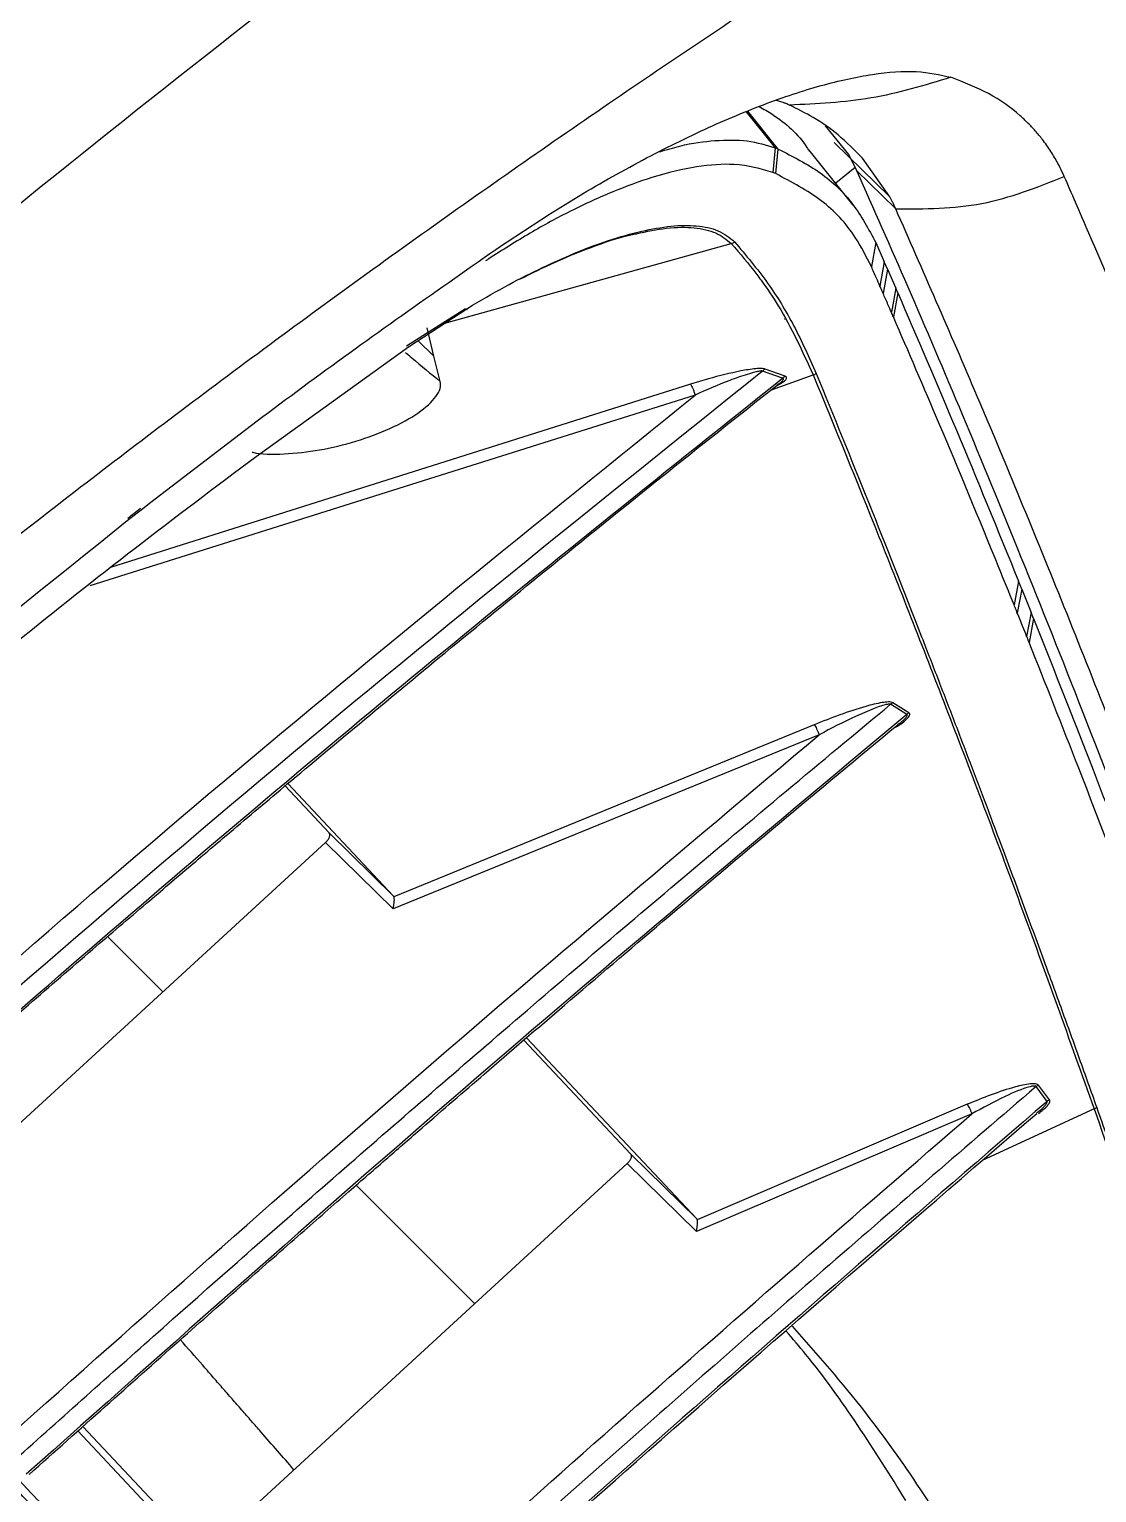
# Model space of a CAD drawing. Extents: x 0 to 84, y -21 to 126.
# Drawn here: x 16.676 to 18.971, y 63.174 to 66.319 of the extents above; entities that cross this region are included whole.
import ezdxf

# ---------------------------------------------------------------- set-up
doc = ezdxf.new("R2010")
doc.units = 0
doc.header["$MEASUREMENT"] = 0
doc.layers.add('1', color=4, linetype='Continuous')

# ---------------------------------------------------------------- blocks, each defined once
blk = doc.blocks.new('PRODIGY')
at = {"layer": '1', "color": 3, "linetype": 'Continuous', "lineweight": 25}
for p, q in [((18.2179, 66.1414), (18.2803, 66.0642)), ((18.2868, 66.0615), (18.2211, 66.1428)), ((18.297, 66.1618), (18.2827, 66.1662)), ((18.3874, 66.1114), (18.4374, 66.0501)), ((18.5266, 65.9589), (18.4066, 66.0757)), ((18.2803, 66.0642), (18.2748, 66.0114)), ((18.2868, 66.0615), (18.2803, 66.0642)), ((18.2812, 66.0088), (18.2868, 66.0615)), ((18.448, 65.9414), (18.3531, 66.0591)), ((18.4374, 66.0501), (18.452, 66.0219)), ((18.5266, 65.9589), (18.4678, 66.0421)), ((18.2812, 66.0088), (18.2748, 66.0114)), ((18.452, 66.0219), (18.4104, 65.988)), ((18.452, 66.0219), (18.455, 66.0154)), ((18.5389, 65.9337), (18.4549, 66.0155)), ((17.57, 65.6878), (18.1855, 65.8586)), ((18.4962, 65.8608), (18.4868, 65.809)), ((18.4962, 65.8608), (18.5146, 65.8191)), ((18.5146, 65.8191), (18.5052, 65.7673)), ((18.5215, 65.8034), (18.5121, 65.7516)), ((18.5215, 65.8034), (18.5146, 65.8191)), ((18.5215, 65.8034), (18.5393, 65.7626)), ((18.5393, 65.7626), (18.53, 65.7108)), ((18.5435, 65.753), (18.5393, 65.7626)), ((18.5435, 65.753), (18.5342, 65.7012)), ((17.4878, 65.6388), (17.6145, 65.7188)), ((17.4919, 65.637), (17.6194, 65.72)), ((18.3002, 65.6973), (18.3018, 65.6956)), ((17.5464, 65.6164), (17.5321, 65.6773)), ((17.164, 65.4012), (17.4919, 65.637)), ((17.5464, 65.6164), (17.5118, 65.65)), ((17.5601, 65.5624), (17.5464, 65.6164)), ((18.2959, 65.5692), (18.2529, 65.5847)), ((18.3015, 65.5733), (18.2587, 65.5888)), ((18.2719, 65.5445), (18.3619, 65.5762)), ((18.0979, 65.5562), (16.851, 65.1622)), ((18.137, 65.568), (18.0979, 65.5562)), ((18.2795, 65.5505), (18.2987, 65.5619)), ((18.1077, 65.533), (16.807, 65.1229)), ((18.8032, 65.133), (18.7936, 65.0819)), ((18.8102, 65.1158), (18.8032, 65.133)), ((18.8102, 65.1158), (18.8006, 65.0646)), ((18.8102, 65.1158), (18.8304, 65.0656)), ((18.8304, 65.0656), (18.8207, 65.0145)), ((18.8356, 65.0526), (18.826, 65.0015)), ((18.8356, 65.0526), (18.8304, 65.0656)), ((18.5328, 64.8719), (18.528, 64.8685)), ((18.5628, 64.8465), (18.528, 64.8685)), ((18.5676, 64.8499), (18.5328, 64.8719)), ((18.3641, 64.8246), (17.4604, 64.4551)), ((18.3746, 64.8031), (17.4588, 64.4293)), ((17.3213, 64.592), (17.2263, 64.6932)), ((17.4596, 64.4564), (17.2323, 64.6982)), ((16.4145, 63.7464), (17.3136, 64.5717)), ((17.4588, 64.4293), (17.3136, 64.5717)), ((17.4596, 64.4564), (17.3213, 64.592)), ((17.4596, 64.4564), (17.4604, 64.4551)), ((16.9638, 64.2505), (16.8449, 64.3694)), ((17.9698, 63.9019), (17.7396, 64.1469)), ((18.1115, 63.7626), (17.7455, 64.152)), ((18.846, 64.0501), (18.8408, 64.047)), ((18.8646, 64.0152), (18.8408, 64.047)), ((18.8698, 64.0184), (18.846, 64.0501)), ((18.693, 64.0089), (18.1124, 63.7609)), ((18.9658, 63.9991), (18.7253, 63.8878)), ((18.7029, 63.9886), (18.1106, 63.7357)), ((17.063, 63.0562), (17.9622, 63.8816)), ((18.1106, 63.7357), (17.9622, 63.8816)), ((18.1115, 63.7626), (17.9698, 63.9019)), ((17.6341, 63.5804), (17.3792, 63.8352)), ((18.1115, 63.7626), (18.1124, 63.7609)), ((17.1767, 62.8863), (16.7809, 63.307)), ((16.7916, 63.3166), (17.0419, 63.0502))]:
    blk.add_line(p, q, dxfattribs=at)
for centre, radius, start, end in [((18.1806, 65.8785), 0.0204, 283.9032, 307.091), ((17.6171, 65.7201), 0.00225, 261.7407, 357.0316), ((18.2668, 65.5713), 0.0193, 114.8687, 136.017), ((18.3098, 65.5557), 0.0194, 115.0979, 135.8254), ((18.3562, 65.5966), 0.0211, 285.5152, 305.2196), ((18.9585, 64.0201), 0.0223, 289.2832, 305.2649)]:
    blk.add_arc(centre, radius, start, end, dxfattribs=at)
for points, knots in [([(17.1706, 68.3144), (17.1701, 68.314), (17.1666, 68.3109), (17.155, 68.3004), (17.1135, 68.2631), (16.9586, 68.1238), (16.3553, 67.5824), (15.1613, 66.5136), (14.0995, 65.5331), (13.488, 64.9684)], [0, 0, 0, 0, 0.000353, 0.002828, 0.009436, 0.033986, 0.128384, 0.498019, 1, 1, 1, 1]), ([(9.9071, 61.4994), (10.0344, 61.6178), (10.2936, 61.8591), (10.674, 62.2138), (11.0381, 62.5536), (11.3708, 62.8642), (11.6721, 63.1456), (11.9421, 63.3978), (12.2073, 63.6454), (12.4768, 63.8969), (12.7617, 64.1627), (13.0468, 64.4283), (13.3194, 64.6822), (13.5794, 64.9241), (13.829, 65.1563), (14.0937, 65.4023), (14.3852, 65.673), (14.7122, 65.9766), (15.0677, 66.3063), (15.4502, 66.6609), (15.8584, 67.0394), (16.2987, 67.448), (16.7561, 67.8725), (17.0665, 68.1614), (17.2195, 68.3038)], [0, 0, 0, 0, 0.052205, 0.106329, 0.156158, 0.201702, 0.242965, 0.279941, 0.312633, 0.351893, 0.390616, 0.429625, 0.468921, 0.502488, 0.536262, 0.571311, 0.611052, 0.65574, 0.705379, 0.756722, 0.812476, 0.872629, 0.937199, 1, 1, 1, 1]), ([(18.6647, 67.4283), (18.3332, 67.2006), (17.6736, 66.7476), (16.7295, 66.0094), (15.8109, 65.2516), (14.9176, 64.4679), (14.0492, 63.67), (13.2016, 62.8605), (12.3829, 62.0294), (11.5877, 61.1661), (11.0913, 60.5598), (10.8417, 60.2549)], [0, 0, 0, 0, 0.113392, 0.225638, 0.337341, 0.448782, 0.560232, 0.669481, 0.778832, 0.888787, 1, 1, 1, 1]), ([(19.1252, 66.9306), (18.9895, 66.8481), (18.7154, 66.6813), (18.3058, 66.4177), (17.8928, 66.1409), (17.4774, 65.8497), (17.0718, 65.5528), (16.6068, 65.1982), (16.0781, 64.7748), (15.4721, 64.2613), (14.935, 63.7807), (14.4755, 63.352), (14.1031, 62.9927), (13.7483, 62.6382), (13.411, 62.2891), (13.081, 61.9352), (12.6875, 61.4971), (12.2391, 60.9706), (11.7529, 60.3642), (11.4503, 59.9542), (11.3012, 59.7521)], [0, 0, 0, 0, 0.044709, 0.090349, 0.13691, 0.184379, 0.232745, 0.277954, 0.348418, 0.422679, 0.500679, 0.550525, 0.598903, 0.645795, 0.691185, 0.735062, 0.781563, 0.856423, 0.929252, 1, 1, 1, 1]), ([(17.6796, 65.846), (17.7293, 65.879), (17.8285, 65.945), (17.9772, 66.0301), (18.1209, 66.1024), (18.2567, 66.1597), (18.3814, 66.201), (18.4919, 66.2248), (18.5873, 66.2319), (18.6344, 66.2211), (18.658, 66.2158)], [0, 0, 0, 0, 0.12428, 0.248246, 0.372115, 0.496164, 0.620695, 0.746002, 0.872376, 1, 1, 1, 1]), ([(18.658, 66.2158), (18.601, 66.1986), (18.4869, 66.1642), (18.3695, 66.1588), (18.3109, 66.1561)], [0, 0, 0, 0, 0.50001, 1, 1, 1, 1]), ([(18.9016, 66.0026), (18.9002, 66.0058), (18.8959, 66.0154), (18.8866, 66.0337), (18.8727, 66.0574), (18.8563, 66.0805), (18.8396, 66.1007), (18.8236, 66.1177), (18.7925, 66.1466), (18.7416, 66.1833), (18.6859, 66.205), (18.658, 66.2158)], [0, 0, 0, 0, 0.030926, 0.093594, 0.184896, 0.282111, 0.356171, 0.428758, 0.499868, 0.750108, 1, 1, 1, 1]), ([(18.2455, 66.1531), (18.2551, 66.1477), (18.2952, 66.1249), (18.3321, 66.0911), (18.3513, 66.0603), (18.3528, 66.0578)], [0, 0, 0, 0, 0.223971, 0.937999, 1, 1, 1, 1]), ([(18.3108, 66.1561), (18.3083, 66.1572), (18.3038, 66.1592), (18.2991, 66.161), (18.297, 66.1618)], [0, 0, 0, 0, 0.559995, 1, 1, 1, 1]), ([(18.4678, 66.0421), (18.4508, 66.0593), (18.4188, 66.0916), (18.365, 66.1292), (18.3281, 66.1475), (18.3109, 66.1561)], [0, 0, 0, 0, 0.375796, 0.709448, 1, 1, 1, 1]), ([(18.0321, 66.056), (18.0466, 66.0603), (18.0907, 66.0734), (18.1542, 66.0815), (18.2246, 66.0816), (18.2612, 66.0702), (18.2803, 66.0642)], [0, 0, 0, 0, 0.1303736, 0.3955974, 0.6845471, 1, 1, 1, 1]), ([(18.2868, 66.0615), (18.3181, 66.0456), (18.3799, 66.0142), (18.45, 65.9471), (18.4809, 65.8894), (18.4962, 65.8608)], [0, 0, 0, 0, 0.341508, 0.674545, 1, 1, 1, 1]), ([(18.2748, 66.0114), (18.2489, 66.0191), (18.2042, 66.0323), (18.1137, 66.026), (18.0252, 66.0055), (17.9324, 65.9717), (17.8439, 65.9312), (17.7534, 65.8824), (17.6938, 65.8446), (17.6641, 65.8257)], [0, 0, 0, 0, 0.218059, 0.377229, 0.536118, 0.657613, 0.77902, 0.889519, 1, 1, 1, 1]), ([(18.455, 66.0154), (18.4914, 65.9335), (18.5652, 65.7673), (18.6834, 65.4897), (18.809, 65.1853), (18.9423, 64.8508), (19.0829, 64.4856), (19.2286, 64.0943), (19.3949, 63.6324), (19.5807, 63.0968), (19.7872, 62.4789), (19.9947, 61.8384), (20.1358, 61.3873), (20.2058, 61.1636)], [0, 0, 0, 0, 0.073434, 0.149042, 0.226912, 0.307125, 0.389668, 0.474472, 0.55786, 0.670736, 0.782355, 0.892082, 1, 1, 1, 1]), ([(18.4869, 65.809), (18.476, 65.8305), (18.4483, 65.8852), (18.3831, 65.9553), (18.3153, 65.9909), (18.2812, 66.0088)], [0, 0, 0, 0, 0.242733, 0.619616, 1, 1, 1, 1]), ([(18.5393, 65.9329), (18.6016, 65.933), (18.7261, 65.9333), (18.8431, 65.9795), (18.9016, 66.0026)], [0, 0, 0, 0, 0.4999994, 1, 1, 1, 1]), ([(19.7475, 63.8119), (19.6989, 63.9508), (19.602, 64.2278), (19.4952, 64.5193), (19.4245, 64.7084), (19.3959, 64.784), (19.3734, 64.8432), (19.3543, 64.8933), (19.3285, 64.9605), (19.2977, 65.0403), (19.2626, 65.1303), (19.2241, 65.2278), (19.181, 65.336), (19.144, 65.4275), (19.1151, 65.4984), (19.0959, 65.5453), (19.0777, 65.5894), (19.0602, 65.6314), (19.0436, 65.6713), (19.0196, 65.7284), (18.99, 65.7985), (18.9561, 65.8774), (18.9272, 65.9442), (18.9097, 65.9843), (18.9016, 66.0026)], [0, 0, 0, 0, 0.159638, 0.318415, 0.359826, 0.401157, 0.416577, 0.437532, 0.46746, 0.506317, 0.545815, 0.591526, 0.643402, 0.701391, 0.726608, 0.750159, 0.772861, 0.794715, 0.815726, 0.835897, 0.885812, 0.929774, 0.967826, 1, 1, 1, 1]), ([(18.5389, 65.9337), (18.5376, 65.9366), (18.5354, 65.9414), (18.5322, 65.9479), (18.5294, 65.9534), (18.5275, 65.9571), (18.5265, 65.9589)], [0, 0, 0, 0, 0.340009, 0.56, 0.780004, 1, 1, 1, 1]), ([(18.5393, 65.9329), (18.5392, 65.933), (18.5391, 65.9333), (18.539, 65.9336), (18.5389, 65.9337)], [0, 0, 0, 0, 0.560396, 1, 1, 1, 1]), ([(20.286, 61.0852), (20.2475, 61.2085), (20.132, 61.5788), (19.9436, 62.1674), (19.7227, 62.8363), (19.5071, 63.4647), (19.298, 64.049), (19.0951, 64.5895), (18.9002, 65.0843), (18.7129, 65.5383), (18.5972, 65.8014), (18.5393, 65.9329)], [0, 0, 0, 0, 0.059169, 0.177623, 0.296079, 0.414529, 0.53298, 0.649693, 0.766504, 0.883304, 1, 1, 1, 1]), ([(17.6194, 65.72), (17.6459, 65.7356), (17.6976, 65.7659), (17.7707, 65.8032), (17.846, 65.8375), (17.9217, 65.8667), (17.9699, 65.8793), (17.9932, 65.8854)], [0, 0, 0, 0, 0.193729, 0.377218, 0.549324, 0.782283, 1, 1, 1, 1]), ([(17.9812, 65.8798), (18.0037, 65.8844), (18.0506, 65.8942), (18.1075, 65.894), (18.1553, 65.8838), (18.1754, 65.867), (18.1855, 65.8586)], [0, 0, 0, 0, 0.2358176, 0.4904481, 0.7451969, 1, 1, 1, 1]), ([(17.9932, 65.8854), (18.0147, 65.8896), (18.0583, 65.898), (18.1131, 65.8979), (18.1612, 65.8883), (18.182, 65.8711), (18.1929, 65.8622)], [0, 0, 0, 0, 0.231863, 0.471054, 0.724179, 1, 1, 1, 1]), ([(17.7305, 65.7818), (17.7563, 65.7947), (17.814, 65.8234), (17.8961, 65.8552), (17.9544, 65.8751), (17.9795, 65.8795), (17.9812, 65.8798)], [0, 0, 0, 0, 0.280759, 0.627568, 0.974571, 1, 1, 1, 1]), ([(18.1855, 65.8586), (18.2043, 65.837), (18.2264, 65.8117), (18.2597, 65.7663), (18.3048, 65.7), (18.3383, 65.6274), (18.3619, 65.5762)], [0, 0, 0, 0, 0.268602, 0.3148, 0.517091, 1, 1, 1, 1]), ([(18.1929, 65.8622), (18.2172, 65.8333), (18.2639, 65.778), (18.3219, 65.6833), (18.3529, 65.614), (18.3684, 65.5793)], [0, 0, 0, 0, 0.3527016, 0.6760861, 1, 1, 1, 1]), ([(16.8868, 65.2631), (17.0161, 65.363), (17.2762, 65.5642), (17.5446, 65.7517), (17.6796, 65.846)], [0, 0, 0, 0, 0.497118, 1, 1, 1, 1]), ([(17.6641, 65.8257), (17.6635, 65.8253), (17.6622, 65.8244), (17.66, 65.823), (17.6583, 65.8219), (17.6574, 65.8212)], [0, 0, 0, 0, 0.2806137, 0.5614462, 1, 1, 1, 1]), ([(18.5052, 65.7673), (18.5028, 65.7728), (18.4985, 65.7826), (18.4924, 65.7965), (18.4887, 65.8049), (18.4868, 65.809)], [0, 0, 0, 0, 0.39788, 0.698939, 1, 1, 1, 1]), ([(18.5121, 65.7516), (18.5112, 65.7536), (18.5089, 65.7588), (18.5067, 65.7641), (18.5052, 65.7673)], [0, 0, 0, 0, 0.379013, 1, 1, 1, 1]), ([(18.53, 65.7108), (18.5275, 65.7165), (18.5215, 65.7302), (18.5156, 65.7437), (18.5121, 65.7516)], [0, 0, 0, 0, 0.414714, 1, 1, 1, 1]), ([(18.5435, 65.753), (18.5851, 65.6566), (18.6688, 65.4626), (18.7582, 65.2434), (18.8032, 65.133)], [0, 0, 0, 0, 0.496776, 1, 1, 1, 1]), ([(18.5342, 65.7012), (18.5335, 65.7028), (18.5321, 65.706), (18.5307, 65.7092), (18.53, 65.7108)], [0, 0, 0, 0, 0.500001, 1, 1, 1, 1]), ([(18.7936, 65.0819), (18.7827, 65.1088), (18.7282, 65.2434), (18.6403, 65.4552), (18.5669, 65.6252), (18.5342, 65.7012)], [0, 0, 0, 0, 0.121464, 0.607373, 1, 1, 1, 1]), ([(17.4919, 65.637), (17.4919, 65.6366), (17.4921, 65.6357), (17.4916, 65.6355), (17.4909, 65.636), (17.4907, 65.6362)], [0, 0, 0, 0, 0.42259, 0.859493, 1, 1, 1, 1]), ([(17.4856, 65.6244), (17.49, 65.6206), (17.5148, 65.5988), (17.5397, 65.5788), (17.5601, 65.5624)], [0, 0, 0, 0, 0.178795, 1, 1, 1, 1]), ([(18.2529, 65.5847), (17.891, 65.2944), (17.1674, 64.7138), (16.4696, 64.1012), (16.1208, 63.7949)], [0, 0, 0, 0, 0.500027, 1, 1, 1, 1]), ([(18.2529, 65.5847), (18.252, 65.5848), (18.2501, 65.5849), (18.2451, 65.5842), (18.2351, 65.582), (18.2135, 65.5757), (18.1691, 65.5603), (18.1323, 65.5439), (18.1077, 65.533)], [0, 0, 0, 0, 0.02539, 0.052596, 0.110523, 0.232983, 0.486329, 1, 1, 1, 1]), ([(18.2587, 65.5888), (18.2576, 65.5891), (18.2552, 65.5898), (18.2485, 65.5902), (18.2324, 65.5893), (18.1939, 65.5831), (18.16, 65.5741), (18.137, 65.568)], [0, 0, 0, 0, 0.041726, 0.093659, 0.197724, 0.454015, 1, 1, 1, 1]), ([(18.2987, 65.5619), (18.3002, 65.5633), (18.3026, 65.5654), (18.3045, 65.5684), (18.3049, 65.5705), (18.3038, 65.5723), (18.3023, 65.5729), (18.3015, 65.5733)], [0, 0, 0, 0, 0.309427, 0.469608, 0.698599, 0.847501, 1, 1, 1, 1]), ([(18.3619, 65.5762), (18.4084, 65.4627), (18.5015, 65.2356), (18.6511, 64.8533), (18.8063, 64.4448), (18.9126, 64.1477), (18.9658, 63.9991)], [0, 0, 0, 0, 0.249996, 0.499995, 0.749996, 1, 1, 1, 1]), ([(18.3684, 65.5793), (18.4055, 65.4886), (18.4785, 65.3095), (18.5679, 65.083), (18.6309, 64.9206), (18.6671, 64.8265), (18.7027, 64.7334), (18.735, 64.648), (18.7709, 64.5526), (18.8108, 64.4454), (18.8549, 64.3255), (18.8958, 64.2131), (18.9337, 64.1078), (18.9588, 64.0372), (18.9713, 64.0019)], [0, 0, 0, 0, 0.200875, 0.396231, 0.456503, 0.516238, 0.57544, 0.630724, 0.673355, 0.748347, 0.821887, 0.882771, 0.941399, 1, 1, 1, 1]), ([(16.145, 63.7642), (16.3794, 63.9703), (16.8481, 64.3826), (17.5645, 64.9855), (18.0521, 65.3747), (18.2959, 65.5692)], [0, 0, 0, 0, 0.333307, 0.666645, 1, 1, 1, 1]), ([(16.1498, 63.7624), (16.2117, 63.8173), (16.3333, 63.9251), (16.5084, 64.0785), (16.6674, 64.2167), (16.8051, 64.3355), (16.9215, 64.4351), (17.02, 64.5189), (17.1207, 64.6043), (17.2412, 64.7058), (17.3953, 64.8346), (17.5802, 64.9877), (17.7963, 65.1644), (18.0338, 65.3563), (18.2002, 65.4879), (18.2835, 65.5537)], [0, 0, 0, 0, 0.08908, 0.174938, 0.250505, 0.315782, 0.370769, 0.415467, 0.45493, 0.512951, 0.585037, 0.671188, 0.771405, 0.885689, 1, 1, 1, 1]), ([(17.1556, 65.4105), (17.1562, 65.4103), (17.1732, 65.405), (17.2248, 65.4056), (17.3008, 65.4134), (17.3806, 65.433), (17.4546, 65.4606), (17.516, 65.4942), (17.5485, 65.5241), (17.5613, 65.547), (17.5605, 65.5573), (17.5601, 65.5624)], [0, 0, 0, 0, 0.0043645, 0.1386031, 0.2744772, 0.4144209, 0.5583694, 0.7047009, 0.8528644, 0.9266632, 1, 1, 1, 1]), ([(18.0979, 65.5562), (18.0983, 65.5557), (18.0991, 65.5548), (18.1008, 65.5519), (18.103, 65.5473), (18.1051, 65.5417), (18.1067, 65.5368), (18.1073, 65.5343), (18.1077, 65.533)], [0, 0, 0, 0, 0.136694, 0.266948, 0.499981, 0.733069, 0.863307, 1, 1, 1, 1]), ([(18.2833, 65.5539), (18.2841, 65.5545), (18.2893, 65.5576), (18.2928, 65.561), (18.2958, 65.5639)], [0, 0, 0, 0, 0.165277, 1, 1, 1, 1]), ([(18.2958, 65.5639), (18.2963, 65.5645), (18.2974, 65.5657), (18.298, 65.5674), (18.2977, 65.5687), (18.2965, 65.5691), (18.2959, 65.5692)], [0, 0, 0, 0, 0.2688767, 0.5219842, 0.7614468, 1, 1, 1, 1]), ([(16.1008, 63.8422), (16.4295, 64.131), (17.0871, 64.7086), (17.7675, 65.2581), (18.1077, 65.533)], [0, 0, 0, 0, 0.49994, 1, 1, 1, 1]), ([(16.374, 64.7743), (16.4649, 64.8503), (16.6393, 64.9963), (16.9031, 65.2053), (17.0771, 65.3359), (17.164, 65.4012)], [0, 0, 0, 0, 0.352419, 0.67607, 1, 1, 1, 1]), ([(16.9155, 65.2892), (16.9109, 65.2856), (16.9018, 65.2786), (16.8928, 65.2715), (16.8882, 65.2679)], [0, 0, 0, 0, 0.500002, 1, 1, 1, 1]), ([(14.9585, 63.6205), (15.272, 63.9035), (15.899, 64.4694), (16.5575, 64.9985), (16.8868, 65.2631)], [0, 0, 0, 0, 0.499996, 1, 1, 1, 1]), ([(18.8006, 65.0646), (18.7997, 65.0669), (18.7974, 65.0726), (18.795, 65.0784), (18.7936, 65.0819)], [0, 0, 0, 0, 0.390621, 1, 1, 1, 1]), ([(18.8207, 65.0145), (18.818, 65.0214), (18.8113, 65.0381), (18.8046, 65.0548), (18.8006, 65.0646)], [0, 0, 0, 0, 0.407458, 1, 1, 1, 1]), ([(18.8356, 65.0526), (18.8809, 64.9386), (18.9722, 64.7085), (19.0672, 64.4557), (19.1152, 64.3282)], [0, 0, 0, 0, 0.495566, 1, 1, 1, 1]), ([(18.8259, 65.0015), (18.8252, 65.0034), (18.8234, 65.0078), (18.8217, 65.0121), (18.8207, 65.0145)], [0, 0, 0, 0, 0.438996, 1, 1, 1, 1]), ([(19.1052, 64.278), (19.0936, 64.3092), (19.0354, 64.4649), (18.9414, 64.7109), (18.8614, 64.9123), (18.826, 65.0016)], [0, 0, 0, 0, 0.122207, 0.611082, 1, 1, 1, 1]), ([(16.6454, 63.2449), (16.7479, 63.3365), (16.9636, 63.5291), (17.3051, 63.8295), (17.6809, 64.1553), (18.0914, 64.5055), (18.3788, 64.7445), (18.528, 64.8685)], [0, 0, 0, 0, 0.165885, 0.348821, 0.548818, 0.765883, 1, 1, 1, 1]), ([(18.5328, 64.8719), (18.5318, 64.8724), (18.5294, 64.8734), (18.5216, 64.8737), (18.5034, 64.8715), (18.4487, 64.8577), (18.4007, 64.8389), (18.3641, 64.8246)], [0, 0, 0, 0, 0.032064, 0.07518, 0.15807, 0.35904, 1, 1, 1, 1]), ([(18.528, 64.8685), (18.5276, 64.8686), (18.5268, 64.8689), (18.5246, 64.8689), (18.514, 64.8674), (18.4887, 64.8579), (18.4394, 64.8371), (18.4005, 64.8167), (18.3746, 64.8031)], [0, 0, 0, 0, 0.01207, 0.024805, 0.051835, 0.232454, 0.486209, 1, 1, 1, 1]), ([(18.5344, 64.8169), (18.5381, 64.8189), (18.5508, 64.8256), (18.5617, 64.835), (18.5678, 64.8425), (18.5693, 64.8455), (18.5697, 64.8481), (18.5683, 64.8493), (18.5676, 64.8499)], [0, 0, 0, 0, 0.194435, 0.656463, 0.763721, 0.824976, 0.919771, 1, 1, 1, 1]), ([(18.5676, 64.8499), (18.5668, 64.8495), (18.5651, 64.8485), (18.5636, 64.8472), (18.5628, 64.8465)], [0, 0, 0, 0, 0.4911715, 1, 1, 1, 1]), ([(18.5628, 64.8465), (18.2433, 64.5793), (17.6042, 64.0449), (16.9814, 63.491), (16.6701, 63.2141)], [0, 0, 0, 0, 0.500026, 1, 1, 1, 1]), ([(16.6764, 63.2136), (16.7308, 63.2623), (16.8381, 63.3583), (16.9924, 63.4953), (17.1329, 63.6194), (17.2545, 63.7262), (17.3571, 63.8159), (17.4438, 63.8914), (17.5408, 63.9757), (17.6673, 64.085), (17.8395, 64.2329), (18.0506, 64.4125), (18.2892, 64.6137), (18.4583, 64.7539), (18.5434, 64.8244)], [0, 0, 0, 0, 0.088769, 0.175078, 0.251043, 0.316662, 0.371938, 0.416868, 0.456538, 0.528223, 0.620269, 0.732676, 0.865444, 1, 1, 1, 1]), ([(18.3641, 64.8246), (18.3649, 64.8235), (18.3664, 64.8214), (18.3692, 64.816), (18.372, 64.8098), (18.3737, 64.8054), (18.3746, 64.8031)], [0, 0, 0, 0, 0.265074, 0.500037, 0.734864, 1, 1, 1, 1]), ([(18.5433, 64.8246), (18.544, 64.8252), (18.5499, 64.8293), (18.5569, 64.8355), (18.5629, 64.842), (18.5639, 64.8448), (18.5636, 64.846), (18.5631, 64.8463), (18.5628, 64.8465)], [0, 0, 0, 0, 0.074041, 0.570988, 0.800001, 0.903179, 0.951907, 1, 1, 1, 1]), ([(16.6323, 63.2957), (16.9192, 63.5509), (17.4932, 64.0614), (18.0808, 64.5559), (18.3746, 64.8031)], [0, 0, 0, 0, 0.499947, 1, 1, 1, 1]), ([(17.3136, 64.5717), (17.3154, 64.5735), (17.319, 64.5772), (17.3221, 64.5832), (17.3234, 64.5887), (17.322, 64.5909), (17.3213, 64.592)], [0, 0, 0, 0, 0.24841, 0.497907, 0.747044, 1, 1, 1, 1]), ([(17.4588, 64.4293), (17.4595, 64.4324), (17.4606, 64.4377), (17.4613, 64.4453), (17.4614, 64.4515), (17.4607, 64.454), (17.4604, 64.4551)], [0, 0, 0, 0, 0.307982, 0.53363, 0.781284, 1, 1, 1, 1]), ([(18.8408, 64.047), (18.6925, 63.9195), (18.4045, 63.6719), (17.9886, 63.3073), (17.6, 62.9626), (17.3508, 62.7385), (17.2303, 62.6301)], [0, 0, 0, 0, 0.273502, 0.531333, 0.773495, 1, 1, 1, 1]), ([(18.846, 64.0501), (18.8453, 64.0507), (18.8438, 64.0521), (18.8407, 64.0527), (18.838, 64.053), (18.8344, 64.0532), (18.821, 64.0524), (18.7717, 64.0409), (18.7272, 64.0228), (18.693, 64.0089)], [0, 0, 0, 0, 0.031074, 0.068992, 0.077217, 0.093103, 0.147153, 0.345389, 1, 1, 1, 1]), ([(18.8408, 64.047), (18.8406, 64.0472), (18.8402, 64.0477), (18.8386, 64.0482), (18.8347, 64.0482), (18.8131, 64.0434), (18.7669, 64.0229), (18.7264, 64.0012), (18.7029, 63.9886)], [0, 0, 0, 0, 0.011874, 0.024076, 0.049936, 0.106738, 0.482653, 1, 1, 1, 1]), ([(18.8646, 64.0152), (18.5942, 63.782), (18.0535, 63.3155), (17.522, 62.8383), (17.2562, 62.5998)], [0, 0, 0, 0, 0.5000163, 1, 1, 1, 1]), ([(18.693, 64.0089), (18.6937, 64.0078), (18.6951, 64.0057), (18.6977, 64.0006), (18.7004, 63.9948), (18.702, 63.9908), (18.7029, 63.9886)], [0, 0, 0, 0, 0.264023, 0.499979, 0.735941, 1, 1, 1, 1]), ([(18.8419, 63.99), (18.8434, 63.9911), (18.8498, 63.9959), (18.8573, 64.0029), (18.8632, 64.0097), (18.8648, 64.0128), (18.865, 64.0144), (18.8647, 64.0149), (18.8646, 64.0152)], [0, 0, 0, 0, 0.139394, 0.596536, 0.810635, 0.909122, 0.955459, 1, 1, 1, 1]), ([(18.8463, 63.9891), (18.8533, 63.9947), (18.8629, 64.0023), (18.8696, 64.0115), (18.871, 64.0158), (18.8701, 64.0176), (18.8698, 64.0184)], [0, 0, 0, 0, 0.565878, 0.777084, 0.903782, 1, 1, 1, 1]), ([(18.8698, 64.0184), (18.8689, 64.0179), (18.8671, 64.0171), (18.8654, 64.0159), (18.8646, 64.0152)], [0, 0, 0, 0, 0.491048, 1, 1, 1, 1]), ([(18.9658, 63.9991), (19.0253, 63.8282), (19.1442, 63.4865), (19.268, 63.1123), (19.3299, 62.9252)], [0, 0, 0, 0, 0.500001, 1, 1, 1, 1]), ([(18.9713, 64.0019), (18.9856, 63.9614), (19.0144, 63.88), (19.0571, 63.7572), (19.0977, 63.6397), (19.1359, 63.5285), (19.1708, 63.4264), (19.216, 63.2934), (19.2711, 63.1302), (19.3161, 62.9951), (19.3382, 62.9288)], [0, 0, 0, 0, 0.1201006, 0.2413907, 0.3566396, 0.4565413, 0.555683, 0.6417406, 0.8240687, 1, 1, 1, 1]), ([(17.2243, 62.6846), (17.4689, 62.9041), (17.9579, 63.3432), (18.4546, 63.7735), (18.7029, 63.9886)], [0, 0, 0, 0, 0.499964, 1, 1, 1, 1]), ([(17.2596, 62.5964), (17.4997, 62.8121), (18.0226, 63.2819), (18.5546, 63.7412), (18.8423, 63.9895)], [0, 0, 0, 0, 0.459197, 1, 1, 1, 1]), ([(17.9622, 63.8816), (17.964, 63.8834), (17.9676, 63.8871), (17.9707, 63.893), (17.9719, 63.8985), (17.9705, 63.9007), (17.9698, 63.9019)], [0, 0, 0, 0, 0.246557, 0.494916, 0.745022, 1, 1, 1, 1]), ([(18.1106, 63.7357), (18.1111, 63.7384), (18.1122, 63.7436), (18.113, 63.7511), (18.1131, 63.7573), (18.1127, 63.7597), (18.1124, 63.7609)], [0, 0, 0, 0, 0.279612, 0.540464, 0.780465, 1, 1, 1, 1]), ([(18.9314, 60.7516), (18.7929, 60.9002), (18.5161, 61.1975), (18.1263, 61.615), (17.7529, 62.0134), (17.3965, 62.3918), (17.0548, 62.7532), (16.729, 63.0968), (16.42, 63.4217), (16.2328, 63.6179), (16.1393, 63.716)], [0, 0, 0, 0, 0.124992, 0.249991, 0.374994, 0.500001, 0.625009, 0.750013, 0.875011, 1, 1, 1, 1]), ([(18.9385, 60.7704), (18.9037, 60.8077), (18.8407, 60.8752), (18.7574, 60.9643), (18.6941, 61.0319), (18.6506, 61.0784), (18.6249, 61.1059), (18.6008, 61.1317), (18.5721, 61.1623), (18.5341, 61.2029), (18.4964, 61.2431), (18.4536, 61.2889), (18.4089, 61.3366), (18.3593, 61.3895), (18.3072, 61.4451), (18.2477, 61.5086), (18.1847, 61.5758), (18.1114, 61.654), (18.0313, 61.7394), (17.9451, 61.8311), (17.8538, 61.9283), (17.7626, 62.0255), (17.6701, 62.1238), (17.5787, 62.221), (17.4869, 62.3187), (17.3915, 62.4201), (17.2956, 62.522), (17.1933, 62.6305), (17.0885, 62.7418), (16.9829, 62.8538), (16.8794, 62.9634), (16.7783, 63.0704), (16.6187, 63.2392), (16.4015, 63.4684), (16.2314, 63.6472), (16.1447, 63.7383)], [0, 0, 0, 0, 0.031102, 0.056282, 0.075541, 0.088878, 0.096293, 0.099337, 0.111164, 0.122963, 0.134733, 0.146474, 0.1633, 0.177064, 0.193684, 0.213162, 0.234458, 0.254875, 0.284974, 0.313681, 0.340994, 0.377161, 0.406953, 0.436616, 0.472631, 0.504105, 0.538698, 0.576408, 0.616164, 0.655115, 0.695362, 0.734534, 0.772763, 0.884269, 1, 1, 1, 1]), ([(18.3165, 63.5324), (18.3702, 63.4713), (18.5122, 63.31), (18.6286, 63.1265), (18.7009, 63.0125)], [0, 0, 0, 0, 0.378615, 1, 1, 1, 1]), ([(17.2455, 63.2237), (17.2219, 63.2507), (17.1914, 63.2855), (17.154, 63.3283), (17.1333, 63.352), (17.1124, 63.3759), (17.0913, 63.4), (17.0701, 63.4244), (17.04, 63.4588), (17.0171, 63.485), (17.0013, 63.5031)], [0, 0, 0, 0, 0.290004, 0.373967, 0.458694, 0.544187, 0.630429, 0.717414, 0.805135, 1, 1, 1, 1]), ([(18.5609, 63.1577), (18.4933, 63.2658), (18.4139, 63.3926), (18.318, 63.5049), (18.3039, 63.5214)], [0, 0, 0, 0, 0.853076, 1, 1, 1, 1])]:
    blk.add_open_spline(points, degree=3, knots=knots, dxfattribs=at)

msp = doc.modelspace()

# ---------------------------------------------------------------- block references
at = {"layer": '1'}
msp.add_blockref('PRODIGY', (0, 0), dxfattribs=at)

doc.saveas('drawing.dxf')
